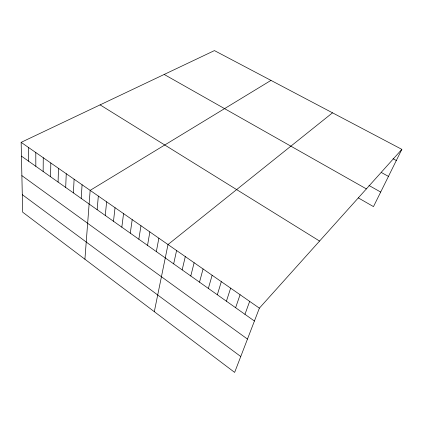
<?xml version="1.0" encoding="UTF-8"?>
<svg xmlns="http://www.w3.org/2000/svg" width="423" height="423" viewBox="0 0 423 423"><rect width="100%" height="100%" fill="white"/><g stroke="black" fill="none" stroke-linecap="round" stroke-linejoin="round"><path stroke-width="0.63" d="M43.151 171.489L43.262 157.737M50.57 176.74L50.823 163.003M58.083 182.059L58.485 168.333M65.692 187.447L66.247 173.731M73.396 192.899L74.11 179.204M81.205 198.424L82.078 184.751M84.917 259.23L90.152 190.371L270.979 80.396M97.131 209.697L98.337 196.066M105.253 215.444L106.633 201.84M113.48 221.271L115.04 207.693M121.824 227.177L123.564 213.626M130.279 233.158L132.203 219.637M138.844 239.222L140.965 225.734M147.532 245.372L149.853 231.92M156.341 251.606L158.863 238.191M154.305 311.677L168 244.552L332.51 112.819M173.663 263.867L176.592 250.527M182.165 269.885L185.3 256.587M190.784 275.986L194.125 262.731M199.513 282.162L203.066 268.954M208.359 288.423L212.129 275.262M217.322 294.768L221.324 281.66M226.411 301.202L230.641 288.142M235.616 307.722L240.084 294.715M244.954 314.326L249.665 301.382M401.85 149.361L259.378 308.145L234.643 372.404L22.673 212.177L21.15 142.35L214.435 50.596L401.85 149.361L373.477 206.614L358.302 197.885M393.057 158.747L396.33 160.502M381.546 172.605L388.451 176.396M368.978 185.47L380.689 192.058M164.182 74.448L366.376 188.901M100.098 104.872L319.577 241.057M21.15 142.35L259.378 308.145M21.451 156.135L254.419 321.025M21.874 175.635L247.471 339.082M22.292 194.659L240.756 356.515M28.426 147.41L28.595 161.189M35.796 152.544L35.828 166.308"/></g></svg>
